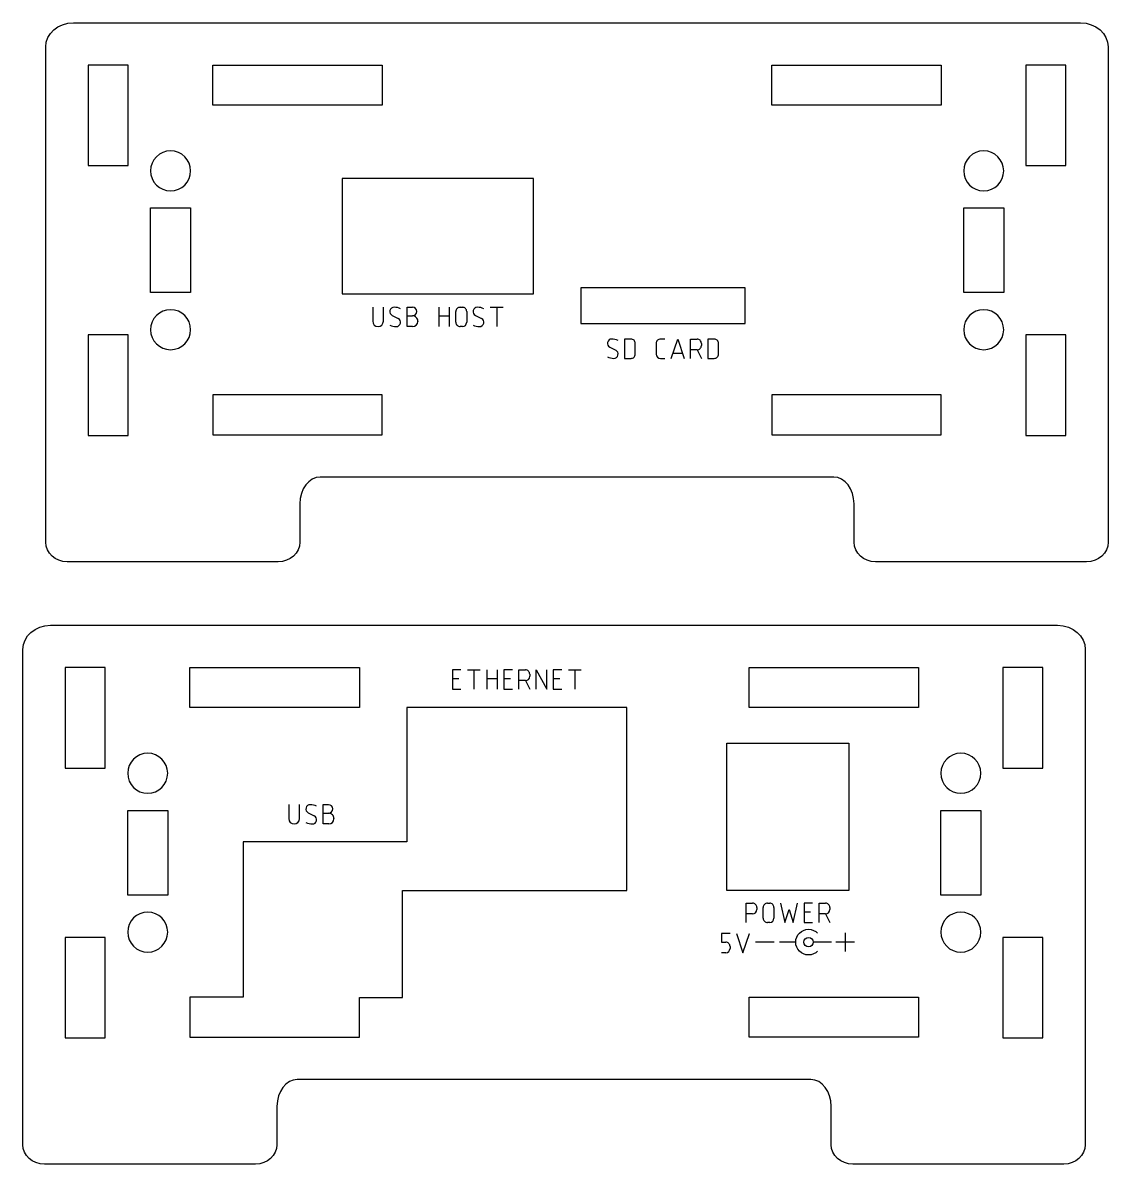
# Model space of a CAD drawing. Extents: x -3.99 to 3.5, y -1.53 to 5.31.
# Drawn here: x -3.812 to -0.608, y 1.938 to 5.308 of the extents above; entities that cross this region are included whole.
import ezdxf

# ---------------------------------------------------------------- set-up
doc = ezdxf.new("R2010")
doc.units = 0
doc.header["$MEASUREMENT"] = 0
doc.layers.add('LAYER_1', color=7, linetype='CONTINUOUS')

msp = doc.modelspace()

# ---------------------------------------------------------------- linework, layer by layer
at = {"layer": 'LAYER_1'}
for points in [[(-3.2507, 4.0917), (-2.7507, 4.0917), (-2.7507, 4.2098), (-3.2507, 4.2098), (-3.2507, 4.0917)], [(-1.6007, 4.0917), (-1.1007, 4.0917), (-1.1007, 4.2098), (-1.6007, 4.2098), (-1.6007, 4.0917)]]:
    msp.add_lwpolyline(points, close=True, dxfattribs=at)
at = {"layer": 'LAYER_1', "color": 1}
msp.add_ellipse((-1.4925, 2.5938), major_axis=(0, 0.0137), ratio=1, dxfattribs=at)
at = {"layer": 'LAYER_1'}
for points, knots in [([(-1.3581, 3.8824), (-1.3581, 3.8824), (-1.3581, 3.7742), (-1.3581, 3.7742), (-1.3581, 3.7742), (-1.3581, 3.7426), (-1.3295, 3.7167), (-1.2946, 3.7167), (-1.2946, 3.7167), (-1.2946, 3.7167), (-0.6716, 3.7167), (-0.6716, 3.7167), (-0.6716, 3.7167), (-0.6367, 3.7167), (-0.6081, 3.7426), (-0.6081, 3.7742), (-0.6081, 3.7742), (-0.6081, 3.7742), (-0.6081, 3.9537), (-0.6081, 3.9537), (-0.6081, 3.9537), (-0.6081, 3.9537), (-0.6081, 4.0078), (-0.6081, 4.0078), (-0.6081, 4.0078), (-0.6081, 4.0078), (-0.6081, 5.2365), (-0.6081, 5.2365), (-0.6081, 5.2365), (-0.6081, 5.2757), (-0.6448, 5.3077), (-0.6897, 5.3077), (-0.6897, 5.3077), (-0.6897, 5.3077), (-3.6625, 5.3077), (-3.6625, 5.3077), (-3.6625, 5.3077), (-3.7074, 5.3077), (-3.7441, 5.2757), (-3.7441, 5.2365), (-3.7441, 5.2365), (-3.7441, 5.2365), (-3.7441, 4.0078), (-3.7441, 4.0078), (-3.7441, 4.0078), (-3.7441, 4.0078), (-3.7441, 3.9537), (-3.7441, 3.9537), (-3.7441, 3.9537), (-3.7441, 3.9537), (-3.7441, 3.7742), (-3.7441, 3.7742), (-3.7441, 3.7742), (-3.7441, 3.7426), (-3.7155, 3.7167), (-3.6806, 3.7167), (-3.6806, 3.7167), (-3.6806, 3.7167), (-3.0576, 3.7167), (-3.0576, 3.7167), (-3.0576, 3.7167), (-3.0227, 3.7167), (-2.9941, 3.7426), (-2.9941, 3.7742), (-2.9941, 3.7742), (-2.9941, 3.7742), (-2.9941, 3.8824), (-2.9941, 3.8824), (-2.9941, 3.8824), (-2.9941, 3.8824), (-2.9941, 3.8874), (-2.9941, 3.8874), (-2.9941, 3.8874), (-2.9941, 3.9311), (-2.9671, 3.9667), (-2.9341, 3.9667), (-2.9341, 3.9667), (-2.9341, 3.9667), (-1.4181, 3.9667), (-1.4181, 3.9667), (-1.4181, 3.9667), (-1.3851, 3.9667), (-1.3581, 3.9311), (-1.3581, 3.8874), (-1.3581, 3.8874), (-1.3581, 3.8874), (-1.3581, 3.8824), (-1.3581, 3.8824)], [0, 0, 0, 0, 0.045455, 0.045455, 0.045455, 0.045455, 0.090909, 0.090909, 0.090909, 0.090909, 0.136364, 0.136364, 0.136364, 0.136364, 0.181818, 0.181818, 0.181818, 0.181818, 0.227273, 0.227273, 0.227273, 0.227273, 0.272727, 0.272727, 0.272727, 0.272727, 0.318182, 0.318182, 0.318182, 0.318182, 0.363636, 0.363636, 0.363636, 0.363636, 0.409091, 0.409091, 0.409091, 0.409091, 0.454545, 0.454545, 0.454545, 0.454545, 0.5, 0.5, 0.5, 0.5, 0.545455, 0.545455, 0.545455, 0.545455, 0.590909, 0.590909, 0.590909, 0.590909, 0.636364, 0.636364, 0.636364, 0.636364, 0.681818, 0.681818, 0.681818, 0.681818, 0.727273, 0.727273, 0.727273, 0.727273, 0.772727, 0.772727, 0.772727, 0.772727, 0.818182, 0.818182, 0.818182, 0.818182, 0.863636, 0.863636, 0.863636, 0.863636, 0.909091, 0.909091, 0.909091, 0.909091, 0.954545, 0.954545, 0.954545, 0.954545, 1, 1, 1, 1]), ([(-3.6192, 4.8862), (-3.6192, 4.8862), (-3.6192, 5.1829), (-3.6192, 5.1829), (-3.6192, 5.1829), (-3.6192, 5.1829), (-3.5011, 5.1829), (-3.5011, 5.1829), (-3.5011, 5.1829), (-3.5011, 5.1829), (-3.5011, 4.8862), (-3.5011, 4.8862), (-3.5011, 4.8862), (-3.5011, 4.8862), (-3.6192, 4.8862), (-3.6192, 4.8862)], [0, 0, 0, 0, 0.25, 0.25, 0.25, 0.25, 0.5, 0.5, 0.5, 0.5, 0.75, 0.75, 0.75, 0.75, 1, 1, 1, 1]), ([(-2.7507, 5.1829), (-2.7507, 5.1829), (-3.2507, 5.1829), (-3.2507, 5.1829), (-3.2507, 5.1829), (-3.2507, 5.1829), (-3.2507, 5.0648), (-3.2507, 5.0648), (-3.2507, 5.0648), (-3.2507, 5.0648), (-2.7507, 5.0648), (-2.7507, 5.0648), (-2.7507, 5.0648), (-2.7507, 5.0648), (-2.7507, 5.1829), (-2.7507, 5.1829)], [0, 0, 0, 0, 0.25, 0.25, 0.25, 0.25, 0.5, 0.5, 0.5, 0.5, 0.75, 0.75, 0.75, 0.75, 1, 1, 1, 1]), ([(-1.1007, 5.1829), (-1.1007, 5.1829), (-1.6007, 5.1829), (-1.6007, 5.1829), (-1.6007, 5.1829), (-1.6007, 5.1829), (-1.6007, 5.0648), (-1.6007, 5.0648), (-1.6007, 5.0648), (-1.6007, 5.0648), (-1.1007, 5.0648), (-1.1007, 5.0648), (-1.1007, 5.0648), (-1.1007, 5.0648), (-1.1007, 5.1829), (-1.1007, 5.1829)], [0, 0, 0, 0, 0.25, 0.25, 0.25, 0.25, 0.5, 0.5, 0.5, 0.5, 0.75, 0.75, 0.75, 0.75, 1, 1, 1, 1]), ([(-0.8511, 4.8862), (-0.8511, 4.8862), (-0.8511, 5.1829), (-0.8511, 5.1829), (-0.8511, 5.1829), (-0.8511, 5.1829), (-0.733, 5.1829), (-0.733, 5.1829), (-0.733, 5.1829), (-0.733, 5.1829), (-0.733, 4.8862), (-0.733, 4.8862), (-0.733, 4.8862), (-0.733, 4.8862), (-0.8511, 4.8862), (-0.8511, 4.8862)], [0, 0, 0, 0, 0.25, 0.25, 0.25, 0.25, 0.5, 0.5, 0.5, 0.5, 0.75, 0.75, 0.75, 0.75, 1, 1, 1, 1]), ([(-3.4345, 4.8707), (-3.4345, 4.9033), (-3.4081, 4.9298), (-3.3755, 4.9298), (-3.3755, 4.9298), (-3.3429, 4.9298), (-3.3164, 4.9033), (-3.3164, 4.8707), (-3.3164, 4.8707), (-3.3164, 4.8381), (-3.3429, 4.8117), (-3.3755, 4.8117), (-3.3755, 4.8117), (-3.4081, 4.8117), (-3.4345, 4.8381), (-3.4345, 4.8707)], [0, 0, 0, 0, 0.25, 0.25, 0.25, 0.25, 0.5, 0.5, 0.5, 0.5, 0.75, 0.75, 0.75, 0.75, 1, 1, 1, 1]), ([(-1.0345, 4.8707), (-1.0345, 4.9033), (-1.0081, 4.9298), (-0.9755, 4.9298), (-0.9755, 4.9298), (-0.9429, 4.9298), (-0.9164, 4.9033), (-0.9164, 4.8707), (-0.9164, 4.8707), (-0.9164, 4.8381), (-0.9429, 4.8117), (-0.9755, 4.8117), (-0.9755, 4.8117), (-1.0081, 4.8117), (-1.0345, 4.8381), (-1.0345, 4.8707)], [0, 0, 0, 0, 0.25, 0.25, 0.25, 0.25, 0.5, 0.5, 0.5, 0.5, 0.75, 0.75, 0.75, 0.75, 1, 1, 1, 1]), ([(-2.3039, 4.8478), (-2.3039, 4.8478), (-2.3039, 4.5078), (-2.3039, 4.5078), (-2.3039, 4.5078), (-2.3039, 4.5078), (-2.8689, 4.5078), (-2.8689, 4.5078), (-2.8689, 4.5078), (-2.8689, 4.5078), (-2.8689, 4.8478), (-2.8689, 4.8478), (-2.8689, 4.8478), (-2.8689, 4.8478), (-2.3039, 4.8478), (-2.3039, 4.8478)], [0, 0, 0, 0, 0.25, 0.25, 0.25, 0.25, 0.5, 0.5, 0.5, 0.5, 0.75, 0.75, 0.75, 0.75, 1, 1, 1, 1]), ([(-3.4345, 4.7612), (-3.4345, 4.7612), (-3.4345, 4.5112), (-3.4345, 4.5112), (-3.4345, 4.5112), (-3.4345, 4.5112), (-3.3164, 4.5112), (-3.3164, 4.5112), (-3.3164, 4.5112), (-3.3164, 4.5112), (-3.3164, 4.7612), (-3.3164, 4.7612), (-3.3164, 4.7612), (-3.3164, 4.7612), (-3.4345, 4.7612), (-3.4345, 4.7612)], [0, 0, 0, 0, 0.25, 0.25, 0.25, 0.25, 0.5, 0.5, 0.5, 0.5, 0.75, 0.75, 0.75, 0.75, 1, 1, 1, 1]), ([(-1.0345, 4.7612), (-1.0345, 4.7612), (-1.0345, 4.5112), (-1.0345, 4.5112), (-1.0345, 4.5112), (-1.0345, 4.5112), (-0.9164, 4.5112), (-0.9164, 4.5112), (-0.9164, 4.5112), (-0.9164, 4.5112), (-0.9164, 4.7612), (-0.9164, 4.7612), (-0.9164, 4.7612), (-0.9164, 4.7612), (-1.0345, 4.7612), (-1.0345, 4.7612)], [0, 0, 0, 0, 0.25, 0.25, 0.25, 0.25, 0.5, 0.5, 0.5, 0.5, 0.75, 0.75, 0.75, 0.75, 1, 1, 1, 1]), ([(-1.6796, 4.5253), (-1.6796, 4.5253), (-1.6796, 4.4203), (-1.6796, 4.4203), (-1.6796, 4.4203), (-1.6796, 4.4203), (-2.1647, 4.4203), (-2.1647, 4.4203), (-2.1647, 4.4203), (-2.1647, 4.4203), (-2.1647, 4.5253), (-2.1647, 4.5253), (-2.1647, 4.5253), (-2.1647, 4.5253), (-1.6796, 4.5253), (-1.6796, 4.5253)], [0, 0, 0, 0, 0.25, 0.25, 0.25, 0.25, 0.5, 0.5, 0.5, 0.5, 0.75, 0.75, 0.75, 0.75, 1, 1, 1, 1]), ([(-3.4345, 4.4017), (-3.4345, 4.4343), (-3.4081, 4.4608), (-3.3755, 4.4608), (-3.3755, 4.4608), (-3.3429, 4.4608), (-3.3164, 4.4343), (-3.3164, 4.4017), (-3.3164, 4.4017), (-3.3164, 4.3691), (-3.3429, 4.3427), (-3.3755, 4.3427), (-3.3755, 4.3427), (-3.4081, 4.3427), (-3.4345, 4.3691), (-3.4345, 4.4017)], [0, 0, 0, 0, 0.25, 0.25, 0.25, 0.25, 0.5, 0.5, 0.5, 0.5, 0.75, 0.75, 0.75, 0.75, 1, 1, 1, 1]), ([(-1.0345, 4.4017), (-1.0345, 4.4343), (-1.0081, 4.4608), (-0.9755, 4.4608), (-0.9755, 4.4608), (-0.9429, 4.4608), (-0.9164, 4.4343), (-0.9164, 4.4017), (-0.9164, 4.4017), (-0.9164, 4.3691), (-0.9429, 4.3427), (-0.9755, 4.3427), (-0.9755, 4.3427), (-1.0081, 4.3427), (-1.0345, 4.3691), (-1.0345, 4.4017)], [0, 0, 0, 0, 0.25, 0.25, 0.25, 0.25, 0.5, 0.5, 0.5, 0.5, 0.75, 0.75, 0.75, 0.75, 1, 1, 1, 1]), ([(-3.6192, 4.0896), (-3.6192, 4.0896), (-3.6192, 4.3862), (-3.6192, 4.3862), (-3.6192, 4.3862), (-3.6192, 4.3862), (-3.5011, 4.3862), (-3.5011, 4.3862), (-3.5011, 4.3862), (-3.5011, 4.3862), (-3.5011, 4.0896), (-3.5011, 4.0896), (-3.5011, 4.0896), (-3.5011, 4.0896), (-3.6192, 4.0896), (-3.6192, 4.0896)], [0, 0, 0, 0, 0.25, 0.25, 0.25, 0.25, 0.5, 0.5, 0.5, 0.5, 0.75, 0.75, 0.75, 0.75, 1, 1, 1, 1]), ([(-0.8511, 4.0896), (-0.8511, 4.0896), (-0.8511, 4.3862), (-0.8511, 4.3862), (-0.8511, 4.3862), (-0.8511, 4.3862), (-0.733, 4.3862), (-0.733, 4.3862), (-0.733, 4.3862), (-0.733, 4.3862), (-0.733, 4.0896), (-0.733, 4.0896), (-0.733, 4.0896), (-0.733, 4.0896), (-0.8511, 4.0896), (-0.8511, 4.0896)], [0, 0, 0, 0, 0.25, 0.25, 0.25, 0.25, 0.5, 0.5, 0.5, 0.5, 0.75, 0.75, 0.75, 0.75, 1, 1, 1, 1]), ([(-3.6867, 3.1078), (-3.6867, 3.1078), (-3.6867, 3.4045), (-3.6867, 3.4045), (-3.6867, 3.4045), (-3.6867, 3.4045), (-3.5686, 3.4045), (-3.5686, 3.4045), (-3.5686, 3.4045), (-3.5686, 3.4045), (-3.5686, 3.1078), (-3.5686, 3.1078), (-3.5686, 3.1078), (-3.5686, 3.1078), (-3.6867, 3.1078), (-3.6867, 3.1078)], [0, 0, 0, 0, 0.25, 0.25, 0.25, 0.25, 0.5, 0.5, 0.5, 0.5, 0.75, 0.75, 0.75, 0.75, 1, 1, 1, 1]), ([(-2.8182, 3.4045), (-2.8182, 3.4045), (-3.3182, 3.4045), (-3.3182, 3.4045), (-3.3182, 3.4045), (-3.3182, 3.4045), (-3.3182, 3.2864), (-3.3182, 3.2864), (-3.3182, 3.2864), (-3.3182, 3.2864), (-2.8182, 3.2864), (-2.8182, 3.2864), (-2.8182, 3.2864), (-2.8182, 3.2864), (-2.8182, 3.4045), (-2.8182, 3.4045)], [0, 0, 0, 0, 0.25, 0.25, 0.25, 0.25, 0.5, 0.5, 0.5, 0.5, 0.75, 0.75, 0.75, 0.75, 1, 1, 1, 1]), ([(-1.1682, 3.4045), (-1.1682, 3.4045), (-1.6682, 3.4045), (-1.6682, 3.4045), (-1.6682, 3.4045), (-1.6682, 3.4045), (-1.6682, 3.2864), (-1.6682, 3.2864), (-1.6682, 3.2864), (-1.6682, 3.2864), (-1.1682, 3.2864), (-1.1682, 3.2864), (-1.1682, 3.2864), (-1.1682, 3.2864), (-1.1682, 3.4045), (-1.1682, 3.4045)], [0, 0, 0, 0, 0.25, 0.25, 0.25, 0.25, 0.5, 0.5, 0.5, 0.5, 0.75, 0.75, 0.75, 0.75, 1, 1, 1, 1]), ([(-0.9186, 3.1078), (-0.9186, 3.1078), (-0.9186, 3.4045), (-0.9186, 3.4045), (-0.9186, 3.4045), (-0.9186, 3.4045), (-0.8005, 3.4045), (-0.8005, 3.4045), (-0.8005, 3.4045), (-0.8005, 3.4045), (-0.8005, 3.1078), (-0.8005, 3.1078), (-0.8005, 3.1078), (-0.8005, 3.1078), (-0.9186, 3.1078), (-0.9186, 3.1078)], [0, 0, 0, 0, 0.25, 0.25, 0.25, 0.25, 0.5, 0.5, 0.5, 0.5, 0.75, 0.75, 0.75, 0.75, 1, 1, 1, 1]), ([(-2.6786, 2.8904), (-2.6786, 2.8904), (-2.6786, 3.2864), (-2.6786, 3.2864), (-2.6786, 3.2864), (-2.6786, 3.2864), (-2.0286, 3.2864), (-2.0286, 3.2864), (-2.0286, 3.2864), (-2.0286, 3.2864), (-2.0286, 2.7464), (-2.0286, 2.7464), (-2.0286, 2.7464), (-2.0286, 2.7464), (-2.6914, 2.7464), (-2.6914, 2.7464), (-2.6914, 2.7464), (-2.6914, 2.7464), (-2.6914, 2.4304), (-2.6914, 2.4304), (-2.6914, 2.4304), (-2.6914, 2.4304), (-2.8182, 2.4304), (-2.8182, 2.4304), (-2.8182, 2.4304), (-2.8182, 2.4304), (-2.8182, 2.3133), (-2.8182, 2.3133), (-2.8182, 2.3133), (-2.8182, 2.3133), (-3.3182, 2.3133), (-3.3182, 2.3133), (-3.3182, 2.3133), (-3.3182, 2.3133), (-3.3182, 2.4314), (-3.3182, 2.4314), (-3.3182, 2.4314), (-3.3182, 2.4314), (-3.1614, 2.4314), (-3.1614, 2.4314), (-3.1614, 2.4314), (-3.1614, 2.4314), (-3.1614, 2.8904), (-3.1614, 2.8904), (-3.1614, 2.8904), (-3.1614, 2.8904), (-2.6786, 2.8904), (-2.6786, 2.8904)], [0, 0, 0, 0, 0.083333, 0.083333, 0.083333, 0.083333, 0.166667, 0.166667, 0.166667, 0.166667, 0.25, 0.25, 0.25, 0.25, 0.333333, 0.333333, 0.333333, 0.333333, 0.416667, 0.416667, 0.416667, 0.416667, 0.5, 0.5, 0.5, 0.5, 0.583333, 0.583333, 0.583333, 0.583333, 0.666667, 0.666667, 0.666667, 0.666667, 0.75, 0.75, 0.75, 0.75, 0.833333, 0.833333, 0.833333, 0.833333, 0.916667, 0.916667, 0.916667, 0.916667, 1, 1, 1, 1]), ([(-1.7333, 3.1814), (-1.7333, 3.1814), (-1.7333, 2.7464), (-1.7333, 2.7464), (-1.7333, 2.7464), (-1.7333, 2.7464), (-1.3733, 2.7464), (-1.3733, 2.7464), (-1.3733, 2.7464), (-1.3733, 2.7464), (-1.3733, 3.1814), (-1.3733, 3.1814), (-1.3733, 3.1814), (-1.3733, 3.1814), (-1.7333, 3.1814), (-1.7333, 3.1814)], [0, 0, 0, 0, 0.25, 0.25, 0.25, 0.25, 0.5, 0.5, 0.5, 0.5, 0.75, 0.75, 0.75, 0.75, 1, 1, 1, 1]), ([(-3.502, 3.0923), (-3.502, 3.1249), (-3.4756, 3.1514), (-3.4429, 3.1514), (-3.4429, 3.1514), (-3.4103, 3.1514), (-3.3839, 3.1249), (-3.3839, 3.0923), (-3.3839, 3.0923), (-3.3839, 3.0597), (-3.4103, 3.0333), (-3.4429, 3.0333), (-3.4429, 3.0333), (-3.4756, 3.0333), (-3.502, 3.0597), (-3.502, 3.0923)], [0, 0, 0, 0, 0.25, 0.25, 0.25, 0.25, 0.5, 0.5, 0.5, 0.5, 0.75, 0.75, 0.75, 0.75, 1, 1, 1, 1]), ([(-1.102, 3.0923), (-1.102, 3.1249), (-1.0756, 3.1514), (-1.0429, 3.1514), (-1.0429, 3.1514), (-1.0103, 3.1514), (-0.9839, 3.1249), (-0.9839, 3.0923), (-0.9839, 3.0923), (-0.9839, 3.0597), (-1.0103, 3.0333), (-1.0429, 3.0333), (-1.0429, 3.0333), (-1.0756, 3.0333), (-1.102, 3.0597), (-1.102, 3.0923)], [0, 0, 0, 0, 0.25, 0.25, 0.25, 0.25, 0.5, 0.5, 0.5, 0.5, 0.75, 0.75, 0.75, 0.75, 1, 1, 1, 1]), ([(-3.502, 2.9828), (-3.502, 2.9828), (-3.502, 2.7328), (-3.502, 2.7328), (-3.502, 2.7328), (-3.502, 2.7328), (-3.3839, 2.7328), (-3.3839, 2.7328), (-3.3839, 2.7328), (-3.3839, 2.7328), (-3.3839, 2.9828), (-3.3839, 2.9828), (-3.3839, 2.9828), (-3.3839, 2.9828), (-3.502, 2.9828), (-3.502, 2.9828)], [0, 0, 0, 0, 0.25, 0.25, 0.25, 0.25, 0.5, 0.5, 0.5, 0.5, 0.75, 0.75, 0.75, 0.75, 1, 1, 1, 1]), ([(-1.102, 2.9828), (-1.102, 2.9828), (-1.102, 2.7328), (-1.102, 2.7328), (-1.102, 2.7328), (-1.102, 2.7328), (-0.9839, 2.7328), (-0.9839, 2.7328), (-0.9839, 2.7328), (-0.9839, 2.7328), (-0.9839, 2.9828), (-0.9839, 2.9828), (-0.9839, 2.9828), (-0.9839, 2.9828), (-1.102, 2.9828), (-1.102, 2.9828)], [0, 0, 0, 0, 0.25, 0.25, 0.25, 0.25, 0.5, 0.5, 0.5, 0.5, 0.75, 0.75, 0.75, 0.75, 1, 1, 1, 1]), ([(-3.502, 2.6233), (-3.502, 2.6559), (-3.4756, 2.6824), (-3.4429, 2.6824), (-3.4429, 2.6824), (-3.4103, 2.6824), (-3.3839, 2.6559), (-3.3839, 2.6233), (-3.3839, 2.6233), (-3.3839, 2.5907), (-3.4103, 2.5643), (-3.4429, 2.5643), (-3.4429, 2.5643), (-3.4756, 2.5643), (-3.502, 2.5907), (-3.502, 2.6233)], [0, 0, 0, 0, 0.25, 0.25, 0.25, 0.25, 0.5, 0.5, 0.5, 0.5, 0.75, 0.75, 0.75, 0.75, 1, 1, 1, 1]), ([(-1.102, 2.6233), (-1.102, 2.6559), (-1.0756, 2.6824), (-1.0429, 2.6824), (-1.0429, 2.6824), (-1.0103, 2.6824), (-0.9839, 2.6559), (-0.9839, 2.6233), (-0.9839, 2.6233), (-0.9839, 2.5907), (-1.0103, 2.5643), (-1.0429, 2.5643), (-1.0429, 2.5643), (-1.0756, 2.5643), (-1.102, 2.5907), (-1.102, 2.6233)], [0, 0, 0, 0, 0.25, 0.25, 0.25, 0.25, 0.5, 0.5, 0.5, 0.5, 0.75, 0.75, 0.75, 0.75, 1, 1, 1, 1]), ([(-3.6867, 2.3112), (-3.6867, 2.3112), (-3.6867, 2.6078), (-3.6867, 2.6078), (-3.6867, 2.6078), (-3.6867, 2.6078), (-3.5686, 2.6078), (-3.5686, 2.6078), (-3.5686, 2.6078), (-3.5686, 2.6078), (-3.5686, 2.3112), (-3.5686, 2.3112), (-3.5686, 2.3112), (-3.5686, 2.3112), (-3.6867, 2.3112), (-3.6867, 2.3112)], [0, 0, 0, 0, 0.25, 0.25, 0.25, 0.25, 0.5, 0.5, 0.5, 0.5, 0.75, 0.75, 0.75, 0.75, 1, 1, 1, 1]), ([(-0.9186, 2.3112), (-0.9186, 2.3112), (-0.9186, 2.6078), (-0.9186, 2.6078), (-0.9186, 2.6078), (-0.9186, 2.6078), (-0.8005, 2.6078), (-0.8005, 2.6078), (-0.8005, 2.6078), (-0.8005, 2.6078), (-0.8005, 2.3112), (-0.8005, 2.3112), (-0.8005, 2.3112), (-0.8005, 2.3112), (-0.9186, 2.3112), (-0.9186, 2.3112)], [0, 0, 0, 0, 0.25, 0.25, 0.25, 0.25, 0.5, 0.5, 0.5, 0.5, 0.75, 0.75, 0.75, 0.75, 1, 1, 1, 1]), ([(-1.1682, 2.4314), (-1.1682, 2.4314), (-1.6682, 2.4314), (-1.6682, 2.4314), (-1.6682, 2.4314), (-1.6682, 2.4314), (-1.6682, 2.3133), (-1.6682, 2.3133), (-1.6682, 2.3133), (-1.6682, 2.3133), (-1.1682, 2.3133), (-1.1682, 2.3133), (-1.1682, 2.3133), (-1.1682, 2.3133), (-1.1682, 2.4314), (-1.1682, 2.4314)], [0, 0, 0, 0, 0.25, 0.25, 0.25, 0.25, 0.5, 0.5, 0.5, 0.5, 0.75, 0.75, 0.75, 0.75, 1, 1, 1, 1])]:
    msp.add_open_spline(points, degree=3, knots=knots, dxfattribs=at)
at = {"layer": 'LAYER_1', "color": 1}
for points in [[(-2.779, 4.468), (-2.779, 4.468), (-2.779, 4.468), (-2.779, 4.468)], [(-2.779, 4.468), (-2.779, 4.468), (-2.779, 4.4268), (-2.779, 4.4268)], [(-2.7473, 4.468), (-2.7473, 4.468), (-2.7473, 4.468), (-2.7473, 4.468)], [(-2.7473, 4.4268), (-2.7473, 4.4268), (-2.7473, 4.468), (-2.7473, 4.468)], [(-2.6965, 4.4635), (-2.7024, 4.4665), (-2.709, 4.468), (-2.7156, 4.468)], [(-2.6775, 4.468), (-2.6775, 4.468), (-2.6775, 4.468), (-2.6775, 4.468)], [(-2.6775, 4.4109), (-2.6775, 4.4109), (-2.6775, 4.468), (-2.6775, 4.468)], [(-2.6775, 4.468), (-2.6775, 4.468), (-2.6617, 4.468), (-2.6617, 4.468)], [(-2.6617, 4.468), (-2.6617, 4.468), (-2.6617, 4.468), (-2.6617, 4.468)], [(-2.584, 4.468), (-2.584, 4.468), (-2.584, 4.468), (-2.584, 4.468)], [(-2.584, 4.468), (-2.584, 4.468), (-2.584, 4.411), (-2.584, 4.411)], [(-2.5523, 4.468), (-2.5523, 4.468), (-2.5523, 4.468), (-2.5523, 4.468)], [(-2.5523, 4.4109), (-2.5523, 4.4109), (-2.5523, 4.468), (-2.5523, 4.468)], [(-2.5333, 4.4553), (-2.5333, 4.4553), (-2.5333, 4.4553), (-2.5333, 4.4553)], [(-2.5333, 4.4236), (-2.5333, 4.4236), (-2.5333, 4.4553), (-2.5333, 4.4553)], [(-2.5206, 4.468), (-2.5206, 4.468), (-2.5142, 4.468), (-2.5142, 4.468)], [(-2.5142, 4.468), (-2.5142, 4.468), (-2.5142, 4.468), (-2.5142, 4.468)], [(-2.5015, 4.4553), (-2.5015, 4.4553), (-2.5015, 4.4553), (-2.5015, 4.4553)], [(-2.5015, 4.4553), (-2.5015, 4.4553), (-2.5015, 4.4236), (-2.5015, 4.4236)], [(-2.4508, 4.4635), (-2.4567, 4.4665), (-2.4632, 4.468), (-2.4698, 4.468)], [(-2.4318, 4.468), (-2.4318, 4.468), (-2.3937, 4.468), (-2.3937, 4.468)], [(-2.4128, 4.468), (-2.4128, 4.468), (-2.4128, 4.468), (-2.4128, 4.468)], [(-2.4128, 4.468), (-2.4128, 4.468), (-2.4128, 4.4109), (-2.4128, 4.4109)], [(-2.3937, 4.468), (-2.3937, 4.468), (-2.3937, 4.468), (-2.3937, 4.468)], [(-2.7282, 4.4155), (-2.7224, 4.4125), (-2.7158, 4.4109), (-2.7092, 4.4109)], [(-2.7213, 4.444), (-2.7213, 4.444), (-2.7035, 4.4349), (-2.7035, 4.4349)], [(-2.6775, 4.4427), (-2.6775, 4.4427), (-2.661, 4.4427), (-2.661, 4.4427)], [(-2.661, 4.4427), (-2.661, 4.4427), (-2.661, 4.4427), (-2.661, 4.4427)], [(-2.661, 4.4109), (-2.6526, 4.4109), (-2.6458, 4.4178), (-2.6458, 4.4262)], [(-2.6458, 4.4274), (-2.6458, 4.4274), (-2.6458, 4.4274), (-2.6458, 4.4274)], [(-2.6458, 4.4274), (-2.6458, 4.4274), (-2.6458, 4.4262), (-2.6458, 4.4262)], [(-2.584, 4.4427), (-2.584, 4.4427), (-2.5523, 4.4427), (-2.5523, 4.4427)], [(-2.5523, 4.4427), (-2.5523, 4.4427), (-2.5523, 4.4427), (-2.5523, 4.4427)], [(-2.5142, 4.411), (-2.5072, 4.411), (-2.5016, 4.4166), (-2.5015, 4.4236)], [(-2.4825, 4.4155), (-2.4766, 4.4125), (-2.4701, 4.4109), (-2.4635, 4.4109)], [(-2.4756, 4.444), (-2.4756, 4.444), (-2.4577, 4.4349), (-2.4577, 4.4349)], [(-2.661, 4.4109), (-2.661, 4.4109), (-2.6775, 4.4109), (-2.6775, 4.4109)], [(-2.661, 4.4109), (-2.661, 4.4109), (-2.661, 4.4109), (-2.661, 4.4109)], [(-2.5142, 4.4109), (-2.5142, 4.4109), (-2.5206, 4.4109), (-2.5206, 4.4109)], [(-2.5142, 4.4109), (-2.5142, 4.4109), (-2.5142, 4.4109), (-2.5142, 4.4109)], [(-2.0793, 4.3502), (-2.0793, 4.3502), (-2.0615, 4.3411), (-2.0615, 4.3411)], [(-2.0545, 4.3696), (-2.0604, 4.3726), (-2.067, 4.3742), (-2.0736, 4.3742)], [(-2.0355, 4.3742), (-2.0355, 4.3742), (-2.0355, 4.3742), (-2.0355, 4.3742)], [(-2.0165, 4.3742), (-2.0165, 4.3742), (-2.0355, 4.3742), (-2.0355, 4.3742)], [(-2.0355, 4.3742), (-2.0355, 4.3742), (-2.0355, 4.3171), (-2.0355, 4.3171)], [(-2.0038, 4.3298), (-2.0038, 4.3298), (-2.0038, 4.3615), (-2.0038, 4.3615)], [(-1.942, 4.3615), (-1.942, 4.3615), (-1.942, 4.3298), (-1.942, 4.3298)], [(-1.9293, 4.3742), (-1.9293, 4.3742), (-1.9293, 4.3742), (-1.9293, 4.3742)], [(-1.9166, 4.3742), (-1.9166, 4.3742), (-1.9293, 4.3742), (-1.9293, 4.3742)], [(-1.8976, 4.3171), (-1.8976, 4.3171), (-1.8786, 4.3742), (-1.8786, 4.3742)], [(-1.8786, 4.3742), (-1.8786, 4.3742), (-1.8596, 4.3171), (-1.8596, 4.3171)], [(-1.8405, 4.3171), (-1.8405, 4.3171), (-1.8405, 4.3742), (-1.8405, 4.3742)], [(-1.8405, 4.3742), (-1.8405, 4.3742), (-1.8405, 4.3742), (-1.8405, 4.3742)], [(-1.8405, 4.3742), (-1.8405, 4.3742), (-1.8215, 4.3742), (-1.8215, 4.3742)], [(-1.8088, 4.3615), (-1.8088, 4.3615), (-1.8088, 4.3551), (-1.8088, 4.3551)], [(-1.8088, 4.3551), (-1.8088, 4.3551), (-1.8088, 4.3551), (-1.8088, 4.3551)], [(-1.7898, 4.3742), (-1.7898, 4.3742), (-1.7898, 4.3742), (-1.7898, 4.3742)], [(-1.7708, 4.3742), (-1.7708, 4.3742), (-1.7898, 4.3742), (-1.7898, 4.3742)], [(-1.7898, 4.3742), (-1.7898, 4.3742), (-1.7898, 4.3171), (-1.7898, 4.3171)], [(-1.7581, 4.3298), (-1.7581, 4.3298), (-1.7581, 4.3615), (-1.7581, 4.3615)], [(-2.0863, 4.3217), (-2.0804, 4.3187), (-2.0738, 4.3171), (-2.0672, 4.3171)], [(-2.0355, 4.3171), (-2.0355, 4.3171), (-2.0355, 4.3171), (-2.0355, 4.3171)], [(-2.0355, 4.3171), (-2.0355, 4.3171), (-2.0165, 4.3171), (-2.0165, 4.3171)], [(-2.0355, 4.3171), (-2.0355, 4.3171), (-2.0355, 4.3171), (-2.0355, 4.3171)], [(-2.0038, 4.3298), (-2.0038, 4.3298), (-2.0038, 4.3298), (-2.0038, 4.3298)], [(-1.942, 4.3298), (-1.942, 4.3298), (-1.942, 4.3298), (-1.942, 4.3298)], [(-1.942, 4.3298), (-1.942, 4.3228), (-1.9363, 4.3171), (-1.9293, 4.3171)], [(-1.9293, 4.3171), (-1.9293, 4.3171), (-1.9293, 4.3171), (-1.9293, 4.3171)], [(-1.9293, 4.3171), (-1.9293, 4.3171), (-1.9166, 4.3171), (-1.9166, 4.3171)], [(-1.8976, 4.3171), (-1.8976, 4.3171), (-1.8976, 4.3171), (-1.8976, 4.3171)], [(-1.8923, 4.333), (-1.8923, 4.333), (-1.8923, 4.333), (-1.8923, 4.333)], [(-1.8923, 4.333), (-1.8923, 4.333), (-1.8648, 4.333), (-1.8648, 4.333)], [(-1.8405, 4.3425), (-1.8405, 4.3425), (-1.8405, 4.3425), (-1.8405, 4.3425)], [(-1.8215, 4.3425), (-1.8215, 4.3425), (-1.8405, 4.3425), (-1.8405, 4.3425)], [(-1.8405, 4.3171), (-1.8405, 4.3171), (-1.8405, 4.3171), (-1.8405, 4.3171)], [(-1.8215, 4.3425), (-1.8215, 4.3425), (-1.8088, 4.3171), (-1.8088, 4.3171)], [(-1.7898, 4.3171), (-1.7898, 4.3171), (-1.7898, 4.3171), (-1.7898, 4.3171)], [(-1.7898, 4.3171), (-1.7898, 4.3171), (-1.7708, 4.3171), (-1.7708, 4.3171)], [(-1.7898, 4.3171), (-1.7898, 4.3171), (-1.7898, 4.3171), (-1.7898, 4.3171)], [(-1.7581, 4.3298), (-1.7581, 4.3298), (-1.7581, 4.3298), (-1.7581, 4.3298)], [(-2.5184, 3.3975), (-2.5184, 3.3975), (-2.5438, 3.3975), (-2.5438, 3.3975)], [(-2.5438, 3.3975), (-2.5438, 3.3975), (-2.5438, 3.3975), (-2.5438, 3.3975)], [(-2.5438, 3.3975), (-2.5438, 3.3975), (-2.5438, 3.3404), (-2.5438, 3.3404)], [(-2.5438, 3.3721), (-2.5438, 3.3721), (-2.5248, 3.3721), (-2.5248, 3.3721)], [(-2.5248, 3.3721), (-2.5248, 3.3721), (-2.5248, 3.3721), (-2.5248, 3.3721)], [(-2.5184, 3.3975), (-2.5184, 3.3975), (-2.5184, 3.3975), (-2.5184, 3.3975)], [(-2.4994, 3.3975), (-2.4994, 3.3975), (-2.4614, 3.3975), (-2.4614, 3.3975)], [(-2.4804, 3.3975), (-2.4804, 3.3975), (-2.4804, 3.3975), (-2.4804, 3.3975)], [(-2.4804, 3.3975), (-2.4804, 3.3975), (-2.4804, 3.3404), (-2.4804, 3.3404)], [(-2.4614, 3.3975), (-2.4614, 3.3975), (-2.4614, 3.3975), (-2.4614, 3.3975)], [(-2.4423, 3.3975), (-2.4423, 3.3975), (-2.4423, 3.3975), (-2.4423, 3.3975)], [(-2.4423, 3.3975), (-2.4423, 3.3975), (-2.4423, 3.3404), (-2.4423, 3.3404)], [(-2.4423, 3.3721), (-2.4423, 3.3721), (-2.4106, 3.3721), (-2.4106, 3.3721)], [(-2.4106, 3.3975), (-2.4106, 3.3975), (-2.4106, 3.3975), (-2.4106, 3.3975)], [(-2.4106, 3.3404), (-2.4106, 3.3404), (-2.4106, 3.3975), (-2.4106, 3.3975)], [(-2.4106, 3.3721), (-2.4106, 3.3721), (-2.4106, 3.3721), (-2.4106, 3.3721)], [(-2.3663, 3.3975), (-2.3663, 3.3975), (-2.3916, 3.3975), (-2.3916, 3.3975)], [(-2.3916, 3.3975), (-2.3916, 3.3975), (-2.3916, 3.3975), (-2.3916, 3.3975)], [(-2.3916, 3.3975), (-2.3916, 3.3975), (-2.3916, 3.3404), (-2.3916, 3.3404)], [(-2.3916, 3.3721), (-2.3916, 3.3721), (-2.3726, 3.3721), (-2.3726, 3.3721)], [(-2.3726, 3.3721), (-2.3726, 3.3721), (-2.3726, 3.3721), (-2.3726, 3.3721)], [(-2.3663, 3.3975), (-2.3663, 3.3975), (-2.3663, 3.3975), (-2.3663, 3.3975)], [(-2.3472, 3.3975), (-2.3472, 3.3975), (-2.3472, 3.3975), (-2.3472, 3.3975)], [(-2.3472, 3.3404), (-2.3472, 3.3404), (-2.3472, 3.3975), (-2.3472, 3.3975)], [(-2.3472, 3.3975), (-2.3472, 3.3975), (-2.3282, 3.3975), (-2.3282, 3.3975)], [(-2.3282, 3.3975), (-2.3282, 3.3975), (-2.3282, 3.3975), (-2.3282, 3.3975)], [(-2.3282, 3.3658), (-2.3212, 3.3658), (-2.3155, 3.3715), (-2.3155, 3.3785)], [(-2.3155, 3.3848), (-2.3155, 3.3848), (-2.3155, 3.3848), (-2.3155, 3.3848)], [(-2.3155, 3.3848), (-2.3155, 3.3848), (-2.3155, 3.3785), (-2.3155, 3.3785)], [(-2.2965, 3.3975), (-2.2965, 3.3975), (-2.2965, 3.3975), (-2.2965, 3.3975)], [(-2.2965, 3.3404), (-2.2965, 3.3404), (-2.2965, 3.3975), (-2.2965, 3.3975)], [(-2.2965, 3.3975), (-2.2965, 3.3975), (-2.2648, 3.3404), (-2.2648, 3.3404)], [(-2.2648, 3.3975), (-2.2648, 3.3975), (-2.2648, 3.3975), (-2.2648, 3.3975)], [(-2.2648, 3.3404), (-2.2648, 3.3404), (-2.2648, 3.3975), (-2.2648, 3.3975)], [(-2.2204, 3.3975), (-2.2204, 3.3975), (-2.2458, 3.3975), (-2.2458, 3.3975)], [(-2.2458, 3.3975), (-2.2458, 3.3975), (-2.2458, 3.3975), (-2.2458, 3.3975)], [(-2.2458, 3.3975), (-2.2458, 3.3975), (-2.2458, 3.3404), (-2.2458, 3.3404)], [(-2.2458, 3.3721), (-2.2458, 3.3721), (-2.2267, 3.3721), (-2.2267, 3.3721)], [(-2.2267, 3.3721), (-2.2267, 3.3721), (-2.2267, 3.3721), (-2.2267, 3.3721)], [(-2.2204, 3.3975), (-2.2204, 3.3975), (-2.2204, 3.3975), (-2.2204, 3.3975)], [(-2.2014, 3.3975), (-2.2014, 3.3975), (-2.1633, 3.3975), (-2.1633, 3.3975)], [(-2.1824, 3.3975), (-2.1824, 3.3975), (-2.1824, 3.3975), (-2.1824, 3.3975)], [(-2.1824, 3.3975), (-2.1824, 3.3975), (-2.1824, 3.3404), (-2.1824, 3.3404)], [(-2.1633, 3.3975), (-2.1633, 3.3975), (-2.1633, 3.3975), (-2.1633, 3.3975)], [(-2.5438, 3.3404), (-2.5438, 3.3404), (-2.5184, 3.3404), (-2.5184, 3.3404)], [(-2.3916, 3.3404), (-2.3916, 3.3404), (-2.3663, 3.3404), (-2.3663, 3.3404)], [(-2.3282, 3.3658), (-2.3282, 3.3658), (-2.3472, 3.3658), (-2.3472, 3.3658)], [(-2.3282, 3.3658), (-2.3282, 3.3658), (-2.3282, 3.3658), (-2.3282, 3.3658)], [(-2.3282, 3.3658), (-2.3282, 3.3658), (-2.3155, 3.3404), (-2.3155, 3.3404)], [(-2.2458, 3.3404), (-2.2458, 3.3404), (-2.2204, 3.3404), (-2.2204, 3.3404)], [(-3.0267, 2.9997), (-3.0267, 2.9997), (-3.0267, 2.9997), (-3.0267, 2.9997)], [(-3.0267, 2.9997), (-3.0267, 2.9997), (-3.0267, 2.9584), (-3.0267, 2.9584)], [(-2.995, 2.9997), (-2.995, 2.9997), (-2.995, 2.9997), (-2.995, 2.9997)], [(-2.995, 2.9584), (-2.995, 2.9584), (-2.995, 2.9997), (-2.995, 2.9997)], [(-2.9443, 2.9951), (-2.9501, 2.9981), (-2.9567, 2.9996), (-2.9633, 2.9996)], [(-2.9252, 2.9997), (-2.9252, 2.9997), (-2.9252, 2.9997), (-2.9252, 2.9997)], [(-2.9252, 2.9426), (-2.9252, 2.9426), (-2.9252, 2.9997), (-2.9252, 2.9997)], [(-2.9252, 2.9997), (-2.9252, 2.9997), (-2.9094, 2.9997), (-2.9094, 2.9997)], [(-2.9094, 2.9997), (-2.9094, 2.9997), (-2.9094, 2.9997), (-2.9094, 2.9997)], [(-2.969, 2.9757), (-2.969, 2.9757), (-2.9512, 2.9666), (-2.9512, 2.9666)], [(-2.9252, 2.9743), (-2.9252, 2.9743), (-2.9087, 2.9743), (-2.9087, 2.9743)], [(-2.9087, 2.9743), (-2.9087, 2.9743), (-2.9087, 2.9743), (-2.9087, 2.9743)], [(-2.976, 2.9471), (-2.9701, 2.9441), (-2.9635, 2.9426), (-2.9569, 2.9426)], [(-2.9087, 2.9426), (-2.9087, 2.9426), (-2.9252, 2.9426), (-2.9252, 2.9426)], [(-2.9087, 2.9426), (-2.9003, 2.9426), (-2.8935, 2.9494), (-2.8935, 2.9578)], [(-2.9087, 2.9426), (-2.9087, 2.9426), (-2.9087, 2.9426), (-2.9087, 2.9426)], [(-2.8935, 2.9591), (-2.8935, 2.9591), (-2.8935, 2.9591), (-2.8935, 2.9591)], [(-2.8935, 2.9591), (-2.8935, 2.9591), (-2.8935, 2.9578), (-2.8935, 2.9578)], [(-1.6769, 2.7088), (-1.6769, 2.7088), (-1.6769, 2.7088), (-1.6769, 2.7088)], [(-1.6769, 2.6517), (-1.6769, 2.6517), (-1.6769, 2.7088), (-1.6769, 2.7088)], [(-1.6769, 2.7088), (-1.6769, 2.7088), (-1.6579, 2.7088), (-1.6579, 2.7088)], [(-1.6579, 2.7088), (-1.6579, 2.7088), (-1.6579, 2.7088), (-1.6579, 2.7088)], [(-1.6452, 2.6961), (-1.6452, 2.6961), (-1.6452, 2.6961), (-1.6452, 2.6961)], [(-1.6452, 2.6961), (-1.6452, 2.6961), (-1.6452, 2.6897), (-1.6452, 2.6897)], [(-1.6262, 2.6961), (-1.6262, 2.6961), (-1.6262, 2.6961), (-1.6262, 2.6961)], [(-1.6262, 2.6644), (-1.6262, 2.6644), (-1.6262, 2.6961), (-1.6262, 2.6961)], [(-1.6135, 2.7088), (-1.6135, 2.7088), (-1.6072, 2.7088), (-1.6072, 2.7088)], [(-1.6072, 2.7088), (-1.6072, 2.7088), (-1.6072, 2.7088), (-1.6072, 2.7088)], [(-1.5945, 2.6961), (-1.5945, 2.6961), (-1.5945, 2.6961), (-1.5945, 2.6961)], [(-1.5945, 2.6961), (-1.5945, 2.6961), (-1.5945, 2.6644), (-1.5945, 2.6644)], [(-1.5755, 2.7088), (-1.5755, 2.7088), (-1.5628, 2.6517), (-1.5628, 2.6517)], [(-1.5374, 2.6517), (-1.5374, 2.6517), (-1.5247, 2.7088), (-1.5247, 2.7088)], [(-1.5247, 2.7088), (-1.5247, 2.7088), (-1.5247, 2.7088), (-1.5247, 2.7088)], [(-1.4804, 2.7088), (-1.4804, 2.7088), (-1.5057, 2.7088), (-1.5057, 2.7088)], [(-1.5057, 2.7088), (-1.5057, 2.7088), (-1.5057, 2.7088), (-1.5057, 2.7088)], [(-1.5057, 2.7088), (-1.5057, 2.7088), (-1.5057, 2.6517), (-1.5057, 2.6517)], [(-1.4804, 2.7088), (-1.4804, 2.7088), (-1.4804, 2.7088), (-1.4804, 2.7088)], [(-1.4613, 2.7088), (-1.4613, 2.7088), (-1.4613, 2.7088), (-1.4613, 2.7088)], [(-1.4613, 2.6517), (-1.4613, 2.6517), (-1.4613, 2.7088), (-1.4613, 2.7088)], [(-1.4613, 2.7088), (-1.4613, 2.7088), (-1.4423, 2.7088), (-1.4423, 2.7088)], [(-1.4423, 2.7088), (-1.4423, 2.7088), (-1.4423, 2.7088), (-1.4423, 2.7088)], [(-1.4296, 2.6961), (-1.4296, 2.6961), (-1.4296, 2.6961), (-1.4296, 2.6961)], [(-1.4296, 2.6961), (-1.4296, 2.6961), (-1.4296, 2.6897), (-1.4296, 2.6897)], [(-1.6579, 2.6771), (-1.6579, 2.6771), (-1.6769, 2.6771), (-1.6769, 2.6771)], [(-1.6579, 2.6771), (-1.6509, 2.6771), (-1.6452, 2.6827), (-1.6452, 2.6897)], [(-1.6579, 2.6771), (-1.6579, 2.6771), (-1.6579, 2.6771), (-1.6579, 2.6771)], [(-1.6072, 2.6517), (-1.6002, 2.6517), (-1.5945, 2.6574), (-1.5945, 2.6644)], [(-1.5628, 2.6517), (-1.5628, 2.6517), (-1.5501, 2.6897), (-1.5501, 2.6897)], [(-1.5501, 2.6897), (-1.5501, 2.6897), (-1.5501, 2.6897), (-1.5501, 2.6897)], [(-1.5501, 2.6897), (-1.5501, 2.6897), (-1.5374, 2.6517), (-1.5374, 2.6517)], [(-1.5057, 2.6834), (-1.5057, 2.6834), (-1.4867, 2.6834), (-1.4867, 2.6834)], [(-1.4867, 2.6834), (-1.4867, 2.6834), (-1.4867, 2.6834), (-1.4867, 2.6834)], [(-1.4423, 2.6771), (-1.4423, 2.6771), (-1.4613, 2.6771), (-1.4613, 2.6771)], [(-1.4423, 2.6771), (-1.4353, 2.6771), (-1.4296, 2.6827), (-1.4296, 2.6897)], [(-1.4423, 2.6771), (-1.4423, 2.6771), (-1.4423, 2.6771), (-1.4423, 2.6771)], [(-1.4423, 2.6771), (-1.4423, 2.6771), (-1.4296, 2.6517), (-1.4296, 2.6517)], [(-1.6072, 2.6517), (-1.6072, 2.6517), (-1.6135, 2.6517), (-1.6135, 2.6517)], [(-1.6072, 2.6517), (-1.6072, 2.6517), (-1.6072, 2.6517), (-1.6072, 2.6517)], [(-1.5057, 2.6517), (-1.5057, 2.6517), (-1.4804, 2.6517), (-1.4804, 2.6517)], [(-1.7243, 2.6191), (-1.7243, 2.6191), (-1.7497, 2.6191), (-1.7497, 2.6191)], [(-1.7497, 2.6191), (-1.7497, 2.6191), (-1.7497, 2.6191), (-1.7497, 2.6191)], [(-1.7497, 2.6191), (-1.7497, 2.6191), (-1.7497, 2.5937), (-1.7497, 2.5937)], [(-1.7243, 2.6191), (-1.7243, 2.6191), (-1.7243, 2.6191), (-1.7243, 2.6191)], [(-1.7053, 2.6191), (-1.7053, 2.6191), (-1.6863, 2.562), (-1.6863, 2.562)], [(-1.6863, 2.562), (-1.6863, 2.562), (-1.6672, 2.6191), (-1.6672, 2.6191)], [(-1.6672, 2.6191), (-1.6672, 2.6191), (-1.6672, 2.6191), (-1.6672, 2.6191)], [(-1.3842, 2.6211), (-1.3842, 2.6211), (-1.3842, 2.5665), (-1.3842, 2.5665)], [(-1.7497, 2.5937), (-1.7497, 2.5937), (-1.737, 2.5937), (-1.737, 2.5937)], [(-1.737, 2.562), (-1.737, 2.562), (-1.7497, 2.562), (-1.7497, 2.562)], [(-1.737, 2.5937), (-1.737, 2.5937), (-1.737, 2.5937), (-1.737, 2.5937)], [(-1.737, 2.562), (-1.73, 2.562), (-1.7243, 2.5677), (-1.7243, 2.5747)], [(-1.737, 2.562), (-1.737, 2.562), (-1.737, 2.562), (-1.737, 2.562)], [(-1.7243, 2.581), (-1.7243, 2.581), (-1.7243, 2.581), (-1.7243, 2.581)], [(-1.7243, 2.581), (-1.7243, 2.581), (-1.7243, 2.5747), (-1.7243, 2.5747)], [(-1.5941, 2.5938), (-1.5941, 2.5938), (-1.6487, 2.5938), (-1.6487, 2.5938)], [(-1.5303, 2.5938), (-1.5303, 2.5938), (-1.5782, 2.5938), (-1.5782, 2.5938)], [(-1.4251, 2.5938), (-1.4251, 2.5938), (-1.4788, 2.5938), (-1.4788, 2.5938)], [(-1.3569, 2.5938), (-1.3569, 2.5938), (-1.4115, 2.5938), (-1.4115, 2.5938)]]:
    msp.add_open_spline(points, degree=3, dxfattribs=at)
for points, knots in [([(-2.7156, 4.468), (-2.7214, 4.468), (-2.7265, 4.464), (-2.7279, 4.4583), (-2.7279, 4.4583), (-2.7293, 4.4526), (-2.7265, 4.4467), (-2.7213, 4.444)], [0, 0, 0, 0, 0.5, 0.5, 0.5, 0.5, 1, 1, 1, 1]), ([(-2.6617, 4.4427), (-2.6547, 4.4427), (-2.649, 4.4483), (-2.649, 4.4553), (-2.649, 4.4553), (-2.649, 4.4623), (-2.6547, 4.468), (-2.6617, 4.468)], [0, 0, 0, 0, 0.5, 0.5, 0.5, 0.5, 1, 1, 1, 1]), ([(-2.5206, 4.468), (-2.5239, 4.468), (-2.5272, 4.4667), (-2.5295, 4.4643), (-2.5295, 4.4643), (-2.5319, 4.4619), (-2.5333, 4.4587), (-2.5333, 4.4553)], [0, 0, 0, 0, 0.5, 0.5, 0.5, 0.5, 1, 1, 1, 1]), ([(-2.5015, 4.4553), (-2.5015, 4.4587), (-2.5029, 4.4619), (-2.5053, 4.4643), (-2.5053, 4.4643), (-2.5076, 4.4667), (-2.5109, 4.468), (-2.5142, 4.468)], [0, 0, 0, 0, 0.5, 0.5, 0.5, 0.5, 1, 1, 1, 1]), ([(-2.4698, 4.468), (-2.4757, 4.468), (-2.4808, 4.464), (-2.4822, 4.4583), (-2.4822, 4.4583), (-2.4835, 4.4526), (-2.4808, 4.4467), (-2.4756, 4.444)], [0, 0, 0, 0, 0.5, 0.5, 0.5, 0.5, 1, 1, 1, 1]), ([(-2.779, 4.4268), (-2.779, 4.418), (-2.7719, 4.411), (-2.7631, 4.411), (-2.7631, 4.411), (-2.7544, 4.4109), (-2.7473, 4.418), (-2.7473, 4.4268)], [0, 0, 0, 0, 0.5, 0.5, 0.5, 0.5, 1, 1, 1, 1]), ([(-2.7092, 4.411), (-2.7034, 4.411), (-2.6983, 4.415), (-2.6969, 4.4207), (-2.6969, 4.4207), (-2.6955, 4.4264), (-2.6982, 4.4323), (-2.7035, 4.4349)], [0, 0, 0, 0, 0.5, 0.5, 0.5, 0.5, 1, 1, 1, 1]), ([(-2.6458, 4.4274), (-2.6458, 4.4315), (-2.6474, 4.4353), (-2.6503, 4.4382), (-2.6503, 4.4382), (-2.6531, 4.4411), (-2.657, 4.4427), (-2.661, 4.4427)], [0, 0, 0, 0, 0.5, 0.5, 0.5, 0.5, 1, 1, 1, 1]), ([(-2.5333, 4.4236), (-2.5333, 4.4203), (-2.5319, 4.417), (-2.5295, 4.4147), (-2.5295, 4.4147), (-2.5272, 4.4123), (-2.5239, 4.411), (-2.5206, 4.411)], [0, 0, 0, 0, 0.5, 0.5, 0.5, 0.5, 1, 1, 1, 1]), ([(-2.4635, 4.411), (-2.4576, 4.411), (-2.4525, 4.415), (-2.4512, 4.4207), (-2.4512, 4.4207), (-2.4498, 4.4264), (-2.4525, 4.4323), (-2.4577, 4.4349)], [0, 0, 0, 0, 0.5, 0.5, 0.5, 0.5, 1, 1, 1, 1]), ([(-2.0736, 4.3742), (-2.0794, 4.3742), (-2.0845, 4.3702), (-2.0859, 4.3645), (-2.0859, 4.3645), (-2.0873, 4.3588), (-2.0846, 4.3529), (-2.0793, 4.3502)], [0, 0, 0, 0, 0.5, 0.5, 0.5, 0.5, 1, 1, 1, 1]), ([(-2.0038, 4.3615), (-2.0038, 4.3649), (-2.0052, 4.3681), (-2.0075, 4.3705), (-2.0075, 4.3705), (-2.0099, 4.3728), (-2.0131, 4.3742), (-2.0165, 4.3742)], [0, 0, 0, 0, 0.5, 0.5, 0.5, 0.5, 1, 1, 1, 1]), ([(-1.9293, 4.3742), (-1.9327, 4.3742), (-1.9359, 4.3728), (-1.9383, 4.3705), (-1.9383, 4.3705), (-1.9407, 4.3681), (-1.942, 4.3649), (-1.942, 4.3615)], [0, 0, 0, 0, 0.5, 0.5, 0.5, 0.5, 1, 1, 1, 1]), ([(-1.8088, 4.3615), (-1.8088, 4.3649), (-1.8102, 4.3681), (-1.8125, 4.3705), (-1.8125, 4.3705), (-1.8149, 4.3728), (-1.8181, 4.3742), (-1.8215, 4.3742)], [0, 0, 0, 0, 0.5, 0.5, 0.5, 0.5, 1, 1, 1, 1]), ([(-1.8215, 4.3425), (-1.8181, 4.3425), (-1.8149, 4.3438), (-1.8125, 4.3462), (-1.8125, 4.3462), (-1.8102, 4.3486), (-1.8088, 4.3518), (-1.8088, 4.3551)], [0, 0, 0, 0, 0.5, 0.5, 0.5, 0.5, 1, 1, 1, 1]), ([(-1.7581, 4.3615), (-1.7581, 4.3649), (-1.7594, 4.3681), (-1.7618, 4.3705), (-1.7618, 4.3705), (-1.7642, 4.3728), (-1.7674, 4.3742), (-1.7708, 4.3742)], [0, 0, 0, 0, 0.5, 0.5, 0.5, 0.5, 1, 1, 1, 1]), ([(-2.0672, 4.3171), (-2.0614, 4.3171), (-2.0563, 4.3211), (-2.0549, 4.3268), (-2.0549, 4.3268), (-2.0535, 4.3325), (-2.0562, 4.3384), (-2.0615, 4.3411)], [0, 0, 0, 0, 0.5, 0.5, 0.5, 0.5, 1, 1, 1, 1]), ([(-2.0165, 4.3171), (-2.0131, 4.3171), (-2.0099, 4.3184), (-2.0075, 4.3208), (-2.0075, 4.3208), (-2.0052, 4.3232), (-2.0038, 4.3264), (-2.0038, 4.3298)], [0, 0, 0, 0, 0.5, 0.5, 0.5, 0.5, 1, 1, 1, 1]), ([(-1.7708, 4.3171), (-1.7674, 4.3171), (-1.7642, 4.3184), (-1.7618, 4.3208), (-1.7618, 4.3208), (-1.7594, 4.3232), (-1.7581, 4.3264), (-1.7581, 4.3298)], [0, 0, 0, 0, 0.5, 0.5, 0.5, 0.5, 1, 1, 1, 1]), ([(-2.3155, 3.3848), (-2.3155, 3.3882), (-2.3169, 3.3914), (-2.3192, 3.3938), (-2.3192, 3.3938), (-2.3216, 3.3961), (-2.3248, 3.3975), (-2.3282, 3.3975)], [0, 0, 0, 0, 0.5, 0.5, 0.5, 0.5, 1, 1, 1, 1]), ([(-2.9633, 2.9996), (-2.9691, 2.9996), (-2.9742, 2.9956), (-2.9756, 2.9899), (-2.9756, 2.9899), (-2.977, 2.9842), (-2.9743, 2.9783), (-2.969, 2.9757)], [0, 0, 0, 0, 0.5, 0.5, 0.5, 0.5, 1, 1, 1, 1]), ([(-2.9094, 2.9743), (-2.9024, 2.9743), (-2.8967, 2.98), (-2.8967, 2.987), (-2.8967, 2.987), (-2.8967, 2.994), (-2.9024, 2.9996), (-2.9094, 2.9996)], [0, 0, 0, 0, 0.5, 0.5, 0.5, 0.5, 1, 1, 1, 1]), ([(-2.9569, 2.9426), (-2.9511, 2.9426), (-2.946, 2.9466), (-2.9446, 2.9523), (-2.9446, 2.9523), (-2.9432, 2.958), (-2.946, 2.9639), (-2.9512, 2.9666)], [0, 0, 0, 0, 0.5, 0.5, 0.5, 0.5, 1, 1, 1, 1]), ([(-2.8935, 2.9591), (-2.8935, 2.9631), (-2.8951, 2.967), (-2.898, 2.9698), (-2.898, 2.9698), (-2.9008, 2.9727), (-2.9047, 2.9743), (-2.9087, 2.9743)], [0, 0, 0, 0, 0.5, 0.5, 0.5, 0.5, 1, 1, 1, 1]), ([(-3.0267, 2.9584), (-3.0267, 2.9497), (-3.0196, 2.9426), (-3.0108, 2.9426), (-3.0108, 2.9426), (-3.0021, 2.9426), (-2.995, 2.9497), (-2.995, 2.9584)], [0, 0, 0, 0, 0.5, 0.5, 0.5, 0.5, 1, 1, 1, 1]), ([(-1.6452, 2.6961), (-1.6452, 2.6995), (-1.6466, 2.7027), (-1.6489, 2.7051), (-1.6489, 2.7051), (-1.6513, 2.7074), (-1.6545, 2.7088), (-1.6579, 2.7088)], [0, 0, 0, 0, 0.5, 0.5, 0.5, 0.5, 1, 1, 1, 1]), ([(-1.6135, 2.7088), (-1.6169, 2.7088), (-1.6201, 2.7074), (-1.6225, 2.7051), (-1.6225, 2.7051), (-1.6249, 2.7027), (-1.6262, 2.6995), (-1.6262, 2.6961)], [0, 0, 0, 0, 0.5, 0.5, 0.5, 0.5, 1, 1, 1, 1]), ([(-1.5945, 2.6961), (-1.5945, 2.6995), (-1.5958, 2.7027), (-1.5982, 2.7051), (-1.5982, 2.7051), (-1.6006, 2.7074), (-1.6038, 2.7088), (-1.6072, 2.7088)], [0, 0, 0, 0, 0.5, 0.5, 0.5, 0.5, 1, 1, 1, 1]), ([(-1.4296, 2.6961), (-1.4296, 2.6995), (-1.431, 2.7027), (-1.4333, 2.7051), (-1.4333, 2.7051), (-1.4357, 2.7074), (-1.4389, 2.7088), (-1.4423, 2.7088)], [0, 0, 0, 0, 0.5, 0.5, 0.5, 0.5, 1, 1, 1, 1]), ([(-1.6262, 2.6644), (-1.6262, 2.661), (-1.6249, 2.6578), (-1.6225, 2.6554), (-1.6225, 2.6554), (-1.6201, 2.653), (-1.6169, 2.6517), (-1.6135, 2.6517)], [0, 0, 0, 0, 0.5, 0.5, 0.5, 0.5, 1, 1, 1, 1]), ([(-1.4658, 2.567), (-1.4726, 2.5602), (-1.482, 2.556), (-1.4925, 2.556), (-1.4925, 2.556), (-1.5134, 2.556), (-1.5303, 2.5729), (-1.5303, 2.5938), (-1.5303, 2.5938), (-1.5303, 2.6147), (-1.5134, 2.6316), (-1.4925, 2.6316), (-1.4925, 2.6316), (-1.482, 2.6316), (-1.4726, 2.6273), (-1.4658, 2.6205)], [0, 0, 0, 0, 0.25, 0.25, 0.25, 0.25, 0.5, 0.5, 0.5, 0.5, 0.75, 0.75, 0.75, 0.75, 1, 1, 1, 1]), ([(-1.7243, 2.581), (-1.7243, 2.5844), (-1.7256, 2.5876), (-1.728, 2.59), (-1.728, 2.59), (-1.7304, 2.5924), (-1.7336, 2.5937), (-1.737, 2.5937)], [0, 0, 0, 0, 0.5, 0.5, 0.5, 0.5, 1, 1, 1, 1])]:
    msp.add_open_spline(points, degree=3, knots=knots, dxfattribs=at)
at = {"layer": 'LAYER_1', "color": 7}
msp.add_open_spline([(-1.4256, 2.104), (-1.4256, 2.104), (-1.4256, 1.9958), (-1.4256, 1.9958), (-1.4256, 1.9958), (-1.4256, 1.9642), (-1.397, 1.9383), (-1.3621, 1.9383), (-1.3621, 1.9383), (-1.3621, 1.9383), (-0.7391, 1.9383), (-0.7391, 1.9383), (-0.7391, 1.9383), (-0.7041, 1.9383), (-0.6756, 1.9642), (-0.6756, 1.9958), (-0.6756, 1.9958), (-0.6756, 1.9958), (-0.6756, 2.1752), (-0.6756, 2.1752), (-0.6756, 2.1752), (-0.6756, 2.1752), (-0.6756, 2.2294), (-0.6756, 2.2294), (-0.6756, 2.2294), (-0.6756, 2.2294), (-0.6756, 3.458), (-0.6756, 3.458), (-0.6756, 3.458), (-0.6756, 3.4972), (-0.7123, 3.5293), (-0.7572, 3.5293), (-0.7572, 3.5293), (-0.7572, 3.5293), (-3.73, 3.5293), (-3.73, 3.5293), (-3.73, 3.5293), (-3.7749, 3.5293), (-3.8116, 3.4972), (-3.8116, 3.458), (-3.8116, 3.458), (-3.8116, 3.458), (-3.8116, 2.2294), (-3.8116, 2.2294), (-3.8116, 2.2294), (-3.8116, 2.2294), (-3.8116, 2.1752), (-3.8116, 2.1752), (-3.8116, 2.1752), (-3.8116, 2.1752), (-3.8116, 1.9958), (-3.8116, 1.9958), (-3.8116, 1.9958), (-3.8116, 1.9642), (-3.783, 1.9383), (-3.7481, 1.9383), (-3.7481, 1.9383), (-3.7481, 1.9383), (-3.1251, 1.9383), (-3.1251, 1.9383), (-3.1251, 1.9383), (-3.0901, 1.9383), (-3.0616, 1.9642), (-3.0616, 1.9958), (-3.0616, 1.9958), (-3.0616, 1.9958), (-3.0616, 2.104), (-3.0616, 2.104), (-3.0616, 2.104), (-3.0616, 2.104), (-3.0616, 2.109), (-3.0616, 2.109), (-3.0616, 2.109), (-3.0616, 2.1526), (-3.0346, 2.1883), (-3.0016, 2.1883), (-3.0016, 2.1883), (-3.0016, 2.1883), (-1.4856, 2.1883), (-1.4856, 2.1883), (-1.4856, 2.1883), (-1.4526, 2.1883), (-1.4256, 2.1526), (-1.4256, 2.109), (-1.4256, 2.109), (-1.4256, 2.109), (-1.4256, 2.104), (-1.4256, 2.104)], degree=3, knots=[0, 0, 0, 0, 0.045455, 0.045455, 0.045455, 0.045455, 0.090909, 0.090909, 0.090909, 0.090909, 0.136364, 0.136364, 0.136364, 0.136364, 0.181818, 0.181818, 0.181818, 0.181818, 0.227273, 0.227273, 0.227273, 0.227273, 0.272727, 0.272727, 0.272727, 0.272727, 0.318182, 0.318182, 0.318182, 0.318182, 0.363636, 0.363636, 0.363636, 0.363636, 0.409091, 0.409091, 0.409091, 0.409091, 0.454545, 0.454545, 0.454545, 0.454545, 0.5, 0.5, 0.5, 0.5, 0.545455, 0.545455, 0.545455, 0.545455, 0.590909, 0.590909, 0.590909, 0.590909, 0.636364, 0.636364, 0.636364, 0.636364, 0.681818, 0.681818, 0.681818, 0.681818, 0.727273, 0.727273, 0.727273, 0.727273, 0.772727, 0.772727, 0.772727, 0.772727, 0.818182, 0.818182, 0.818182, 0.818182, 0.863636, 0.863636, 0.863636, 0.863636, 0.909091, 0.909091, 0.909091, 0.909091, 0.954545, 0.954545, 0.954545, 0.954545, 1, 1, 1, 1], dxfattribs=at)

doc.saveas('drawing.dxf')
